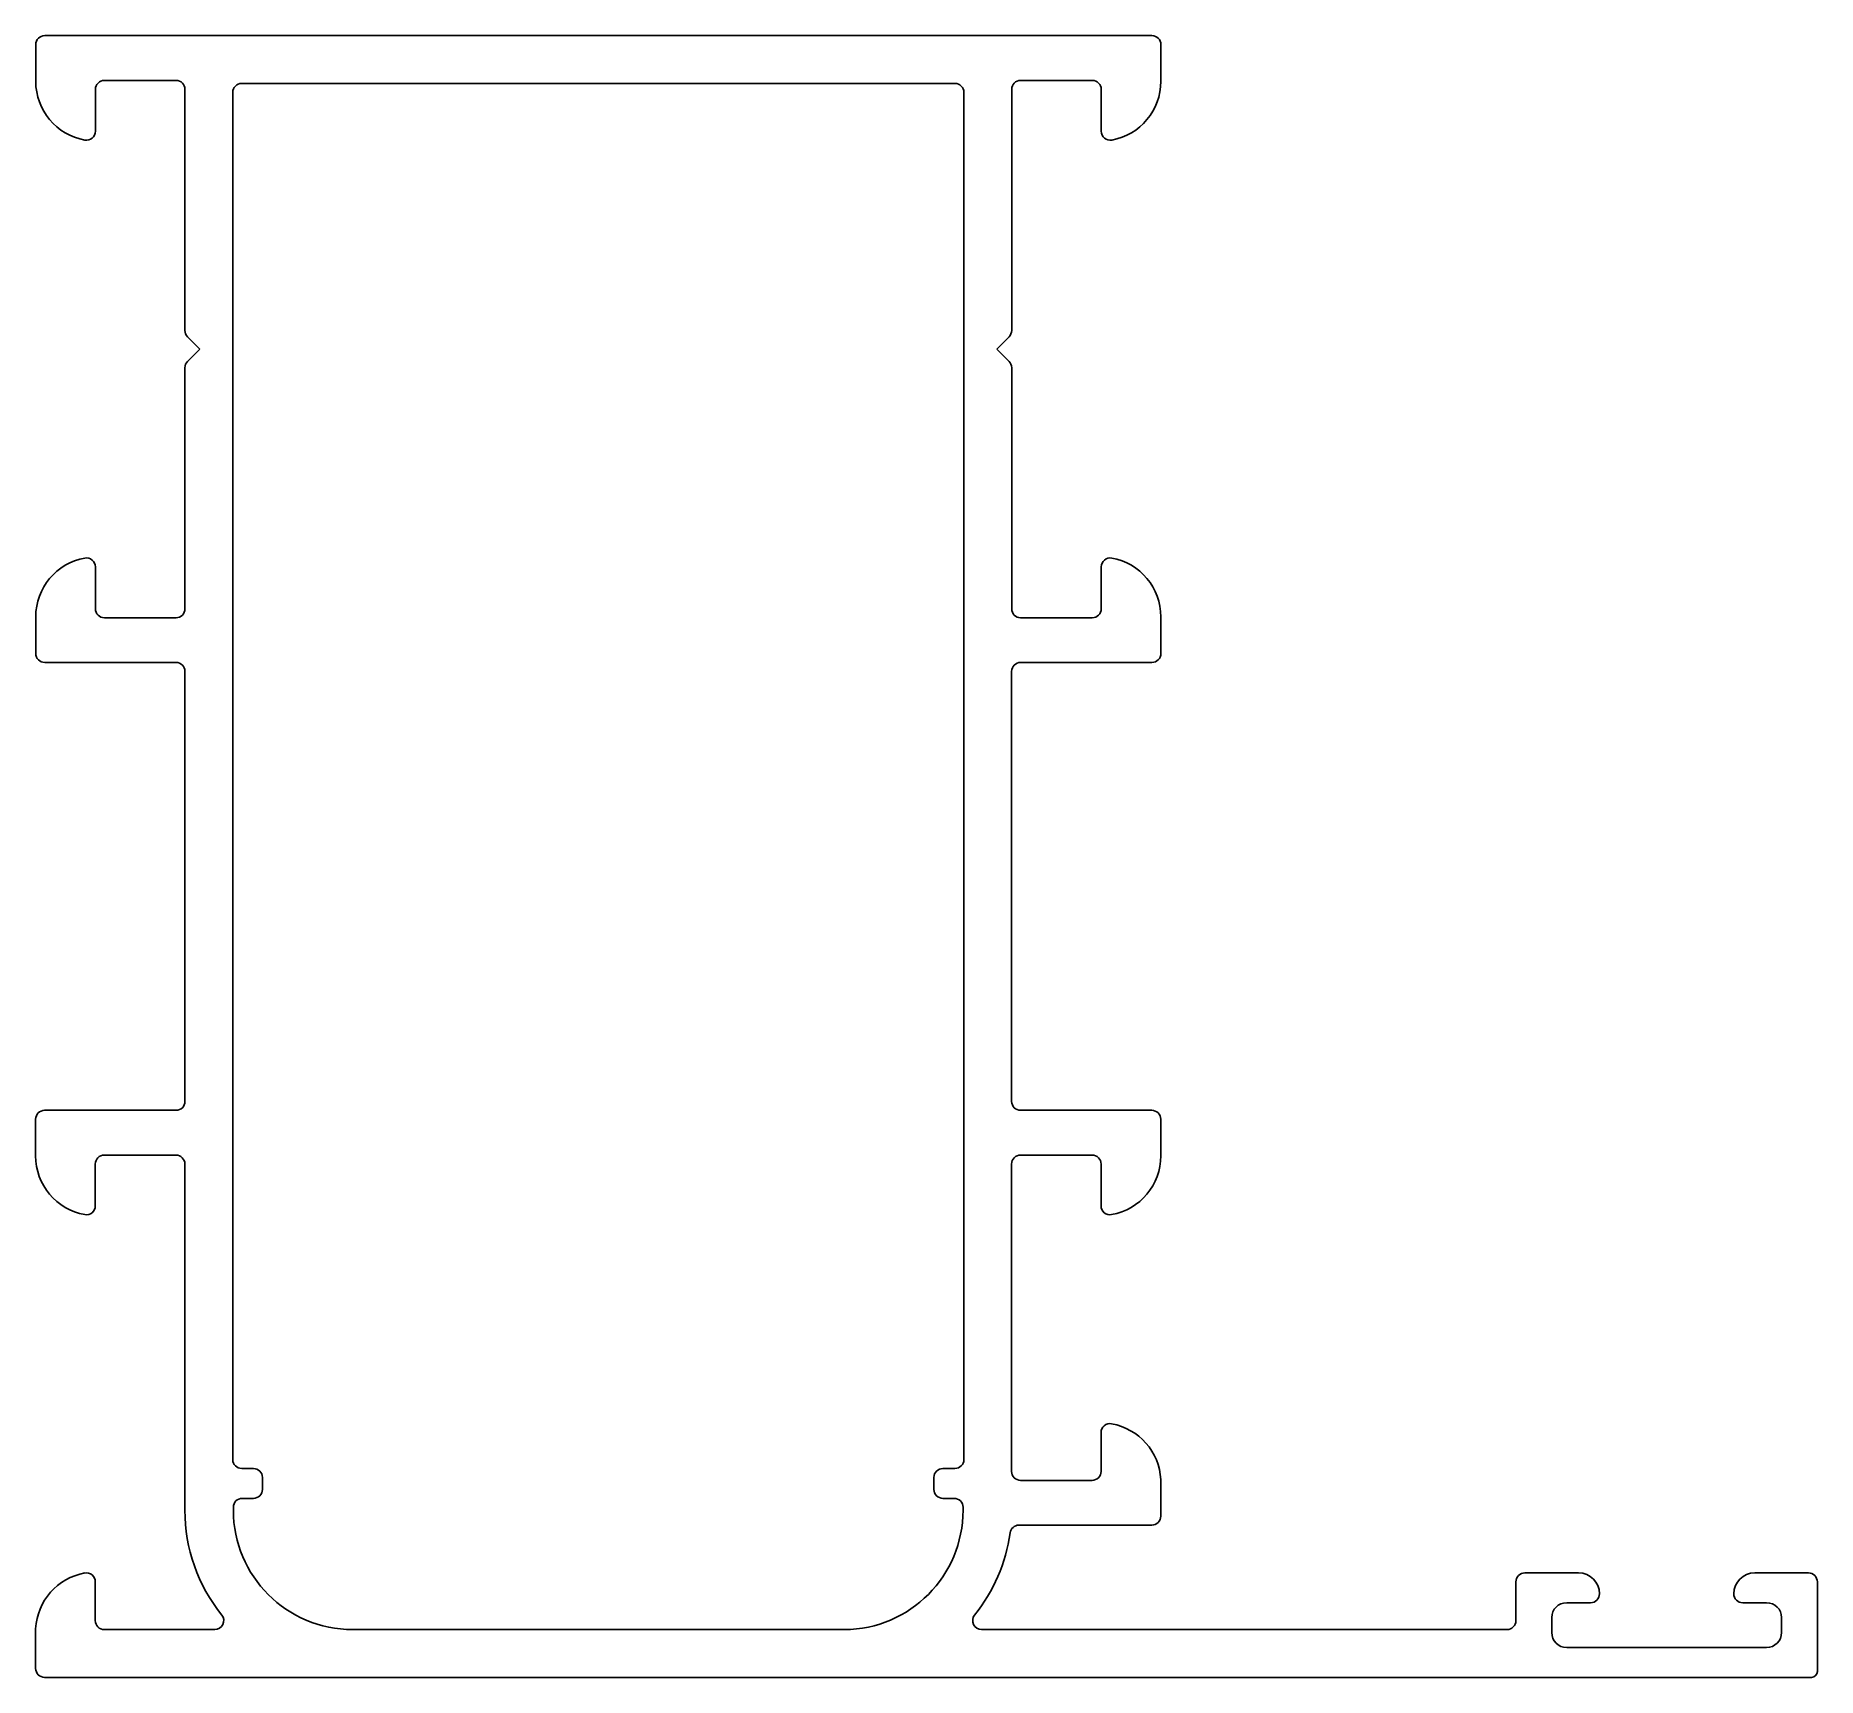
# Model space of a CAD drawing. Extents: x 717.9 to 777.6, y 457.1 to 512.1.
import ezdxf

# ---------------------------------------------------------------- set-up
doc = ezdxf.new("R2010")
doc.units = 0
doc.layers.get('0').update_dxf_attribs({"linetype": 'CONTINUOUS'})

msp = doc.modelspace()

# ---------------------------------------------------------------- linework, layer by layer
at = {"color": 0}
for p, q in [((717.953, 510.548), (717.953, 511.778)), ((718.253, 512.078), (755.353, 512.078)), ((755.653, 511.778), (755.653, 510.548)), ((722.653, 510.578), (720.253, 510.578)), ((724.853, 510.478), (748.753, 510.478)), ((753.353, 510.578), (750.953, 510.578)), ((719.953, 510.278), (719.953, 508.875)), ((722.953, 502.202), (722.953, 510.278)), ((724.553, 464.375), (724.553, 510.178)), ((749.053, 510.178), (749.053, 464.375)), ((750.653, 510.278), (750.653, 502.202)), ((753.653, 508.875), (753.653, 510.278)), ((723.453, 501.578), (723.041, 501.99)), ((723.041, 501.166), (723.453, 501.578)), ((750.565, 501.99), (750.153, 501.578)), ((750.153, 501.578), (750.565, 501.166)), ((722.953, 492.878), (722.953, 500.954)), ((750.653, 500.954), (750.653, 492.878)), ((719.953, 494.281), (719.953, 492.878)), ((753.653, 492.878), (753.653, 494.281)), ((717.953, 491.378), (717.953, 492.608)), ((720.253, 492.578), (722.653, 492.578)), ((750.953, 492.578), (753.353, 492.578)), ((755.653, 492.608), (755.653, 491.378)), ((722.653, 491.078), (718.253, 491.078)), ((722.953, 476.375), (722.953, 490.778)), ((750.652, 490.778), (750.652, 476.375)), ((755.353, 491.078), (750.952, 491.078)), ((718.249, 476.075), (722.653, 476.075)), ((750.952, 476.075), (755.349, 476.075)), ((717.949, 474.549), (717.949, 475.775)), ((755.649, 475.775), (755.649, 474.549)), ((719.949, 474.275), (719.949, 472.875)), ((722.649, 474.575), (720.249, 474.575)), ((722.949, 462.678), (722.949, 474.275)), ((750.649, 474.275), (750.649, 463.978)), ((753.349, 474.575), (750.949, 474.575)), ((753.649, 472.875), (753.649, 474.275)), ((753.649, 463.978), (753.649, 465.278)), ((725.249, 464.075), (724.853, 464.075)), ((748.753, 464.075), (748.349, 464.075)), ((725.549, 463.375), (725.549, 463.775)), ((748.049, 463.775), (748.049, 463.375)), ((753.349, 463.678), (750.949, 463.678)), ((755.649, 463.705), (755.649, 462.478)), ((724.574, 462.678), (724.574, 462.775)), ((724.874, 463.075), (725.249, 463.075)), ((748.349, 463.075), (748.724, 463.075)), ((749.024, 462.775), (749.024, 462.678)), ((755.349, 462.178), (750.895, 462.178)), ((767.849, 460.578), (769.649, 460.578)), ((775.549, 460.578), (777.349, 460.578)), ((719.949, 460.278), (719.949, 458.978)), ((767.549, 458.978), (767.549, 460.278)), ((777.649, 460.278), (777.649, 457.278)), ((770.049, 459.578), (769.249, 459.578)), ((775.949, 459.578), (775.149, 459.578)), ((717.949, 457.378), (717.949, 458.705)), ((720.249, 458.678), (723.953, 458.678)), ((745.049, 458.678), (728.574, 458.678)), ((749.645, 458.678), (767.249, 458.678)), ((768.749, 459.078), (768.749, 458.578)), ((776.449, 458.578), (776.449, 459.078)), ((769.249, 458.078), (775.949, 458.078)), ((777.449, 457.078), (718.249, 457.078))]:
    msp.add_line(p, q, dxfattribs=at)
for centre, radius, start, end in [((718.253, 511.778), 0.3, 90, 180), ((755.353, 511.778), 0.3, 0, 90), ((719.953, 510.548), 2, 180, 259.83575), ((720.253, 510.278), 0.3, 90, 180), ((722.653, 510.278), 0.3, 360, 90), ((724.853, 510.178), 0.3, 90, 180), ((748.753, 510.178), 0.3, 0, 90), ((750.953, 510.278), 0.3, 90, 180), ((753.353, 510.278), 0.3, 360, 90), ((753.653, 510.548), 2, 280.16425, 0), ((719.653, 508.875), 0.3, 259.83575, 0), ((753.953, 508.875), 0.3, 180, 280.16425), ((723.253, 502.202), 0.3, 180, 225), ((750.353, 502.202), 0.3, 315, 0), ((723.253, 500.954), 0.3, 135, 180), ((750.353, 500.954), 0.3, 0, 45), ((719.953, 492.608), 2, 100.16425, 180), ((719.653, 494.281), 0.3, 360, 100.16425), ((753.953, 494.281), 0.3, 79.83575, 180), ((753.653, 492.608), 2, 0, 79.83575), ((720.253, 492.878), 0.3, 180, 270), ((722.653, 492.878), 0.3, 270, 0), ((750.953, 492.878), 0.3, 180, 270), ((753.353, 492.878), 0.3, 270, 0), ((718.253, 491.378), 0.3, 180, 270), ((755.353, 491.378), 0.3, 270, 0), ((722.653, 490.778), 0.3, 0, 90), ((750.952, 490.778), 0.3, 90, 180), ((718.249, 475.775), 0.3, 90, 180), ((722.653, 476.375), 0.3, 270, 0), ((750.952, 476.375), 0.3, 180, 270), ((755.349, 475.775), 0.3, 0, 90), ((719.949, 474.549), 2, 180, 259.83575), ((720.249, 474.275), 0.3, 90, 180), ((722.649, 474.275), 0.3, 360, 90), ((750.949, 474.275), 0.3, 90, 180), ((753.349, 474.275), 0.3, 360, 90), ((753.649, 474.549), 2, 280.16425, 360), ((719.649, 472.875), 0.3, 259.83575, 0), ((753.949, 472.875), 0.3, 180, 280.16425), ((753.949, 465.278), 0.3, 79.80096, 180), ((753.647, 463.6), 2.005, 2.98967, 79.80096), ((724.853, 464.375), 0.3, 180, 270), ((725.249, 463.775), 0.3, 0, 90), ((748.349, 463.775), 0.3, 90, 180), ((748.753, 464.375), 0.3, 270, 0), ((750.949, 463.978), 0.3, 180, 270), ((753.349, 463.978), 0.3, 270, 0), ((725.249, 463.375), 0.3, 270, 0), ((748.349, 463.375), 0.3, 180, 270), ((728.549, 462.678), 5.6, 180, 218.83786), ((724.874, 462.775), 0.3, 90, 180), ((728.574, 462.678), 4, 180, 270), ((745.024, 462.678), 4, 270.36428, 360), ((748.724, 462.775), 0.3, 0, 90), ((750.895, 461.878), 0.3, 90, 172.20708), ((755.349, 462.478), 0.3, 270, 0), ((745.049, 462.678), 5.6, 321.16214, 352.20708), ((719.951, 458.601), 2.005, 100.19883, 177.01054), ((719.649, 460.278), 0.3, 360, 100.19883), ((767.849, 460.278), 0.3, 90, 180), ((769.649, 459.878), 0.7, 0, 90), ((775.549, 459.878), 0.7, 90, 180), ((777.349, 460.278), 0.3, 0, 90), ((770.049, 459.878), 0.3, 270, 360), ((775.149, 459.878), 0.3, 180, 270), ((723.953, 458.978), 0.3, 270, 38.83786), ((749.645, 458.978), 0.3, 141.16214, 270), ((769.249, 459.078), 0.5, 90, 180), ((775.949, 459.078), 0.5, 0, 90), ((720.249, 458.978), 0.3, 180, 270), ((767.249, 458.978), 0.3, 270, 0), ((769.249, 458.578), 0.5, 180, 270), ((775.949, 458.578), 0.5, 270, 0), ((718.249, 457.378), 0.3, 180, 270), ((777.449, 457.278), 0.2, 270, 360)]:
    msp.add_arc(centre, radius, start, end, dxfattribs=at)

doc.saveas('drawing.dxf')
